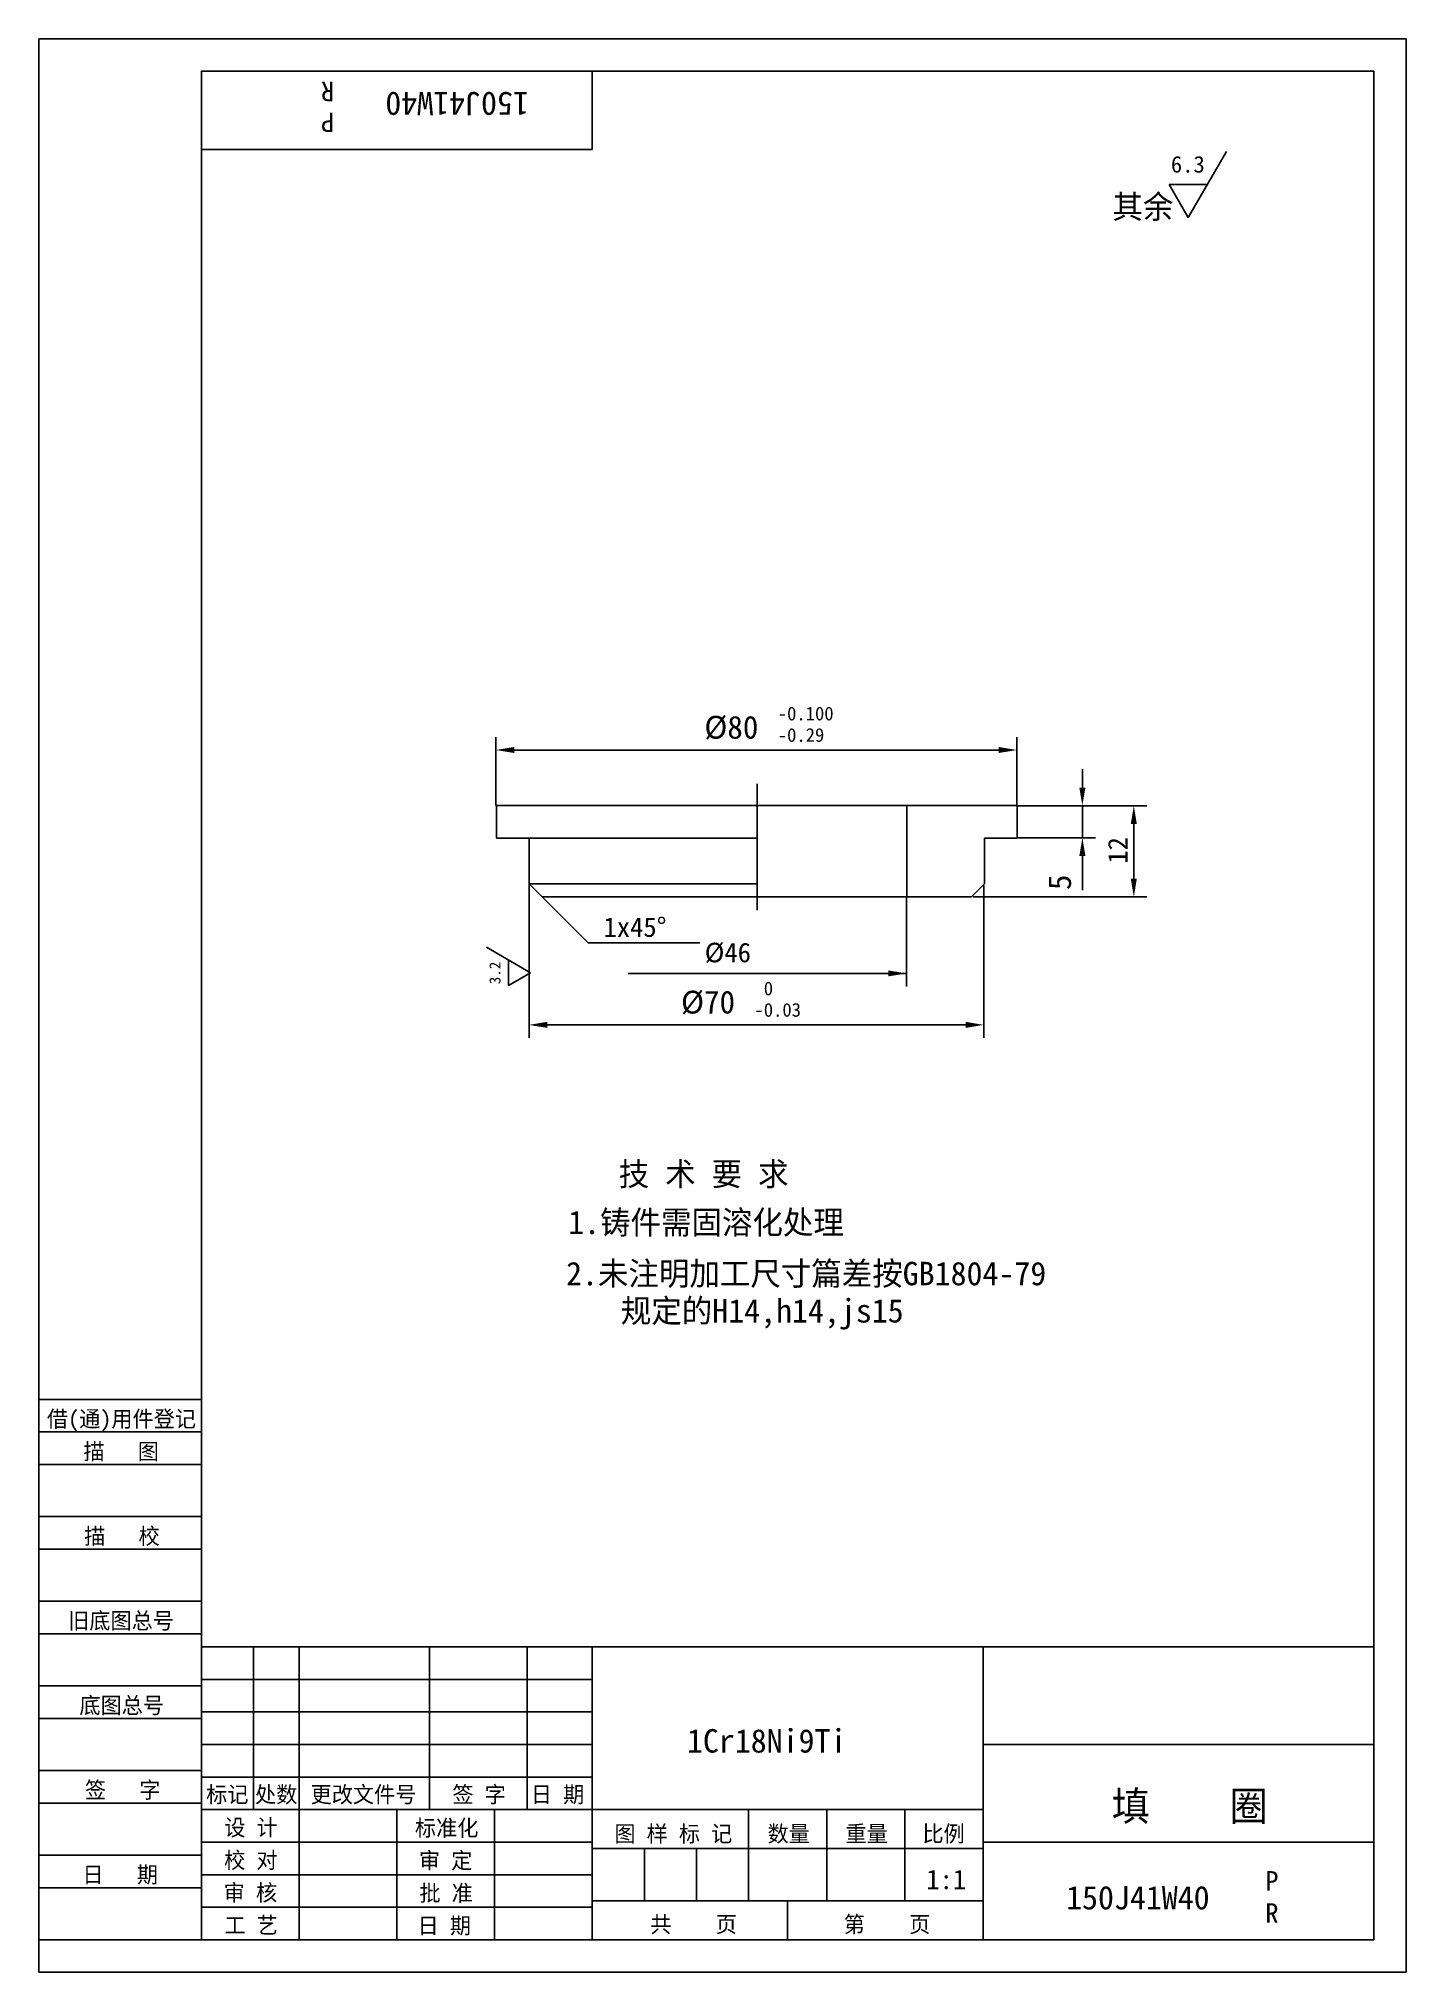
# Model space of a CAD drawing. Header units: metres. Extents: x 0 to 210, y 0 to 297.
import ezdxf

# ---------------------------------------------------------------- set-up
doc = ezdxf.new("R2010")
doc.units = ezdxf.units.M
for name, color, linetype in [('C', 6, 'Continuous'), ('D', 1, 'Continuous'), ('FL', 5, 'Continuous'), ('T', 7, 'Continuous'), ('TL', 4, 'Continuous')]:
    doc.layers.add(name, color=color, linetype=linetype)

# ---------------------------------------------------------------- blocks, each defined once
blk = doc.blocks.new('TUKUN4')
at = {"layer": 'FL'}
for p, q in [((0, 297), (0, 0)), ((210, 297), (0, 297)), ((210, 0), (210, 297)), ((0, 78), (25, 78)), ((0, 70), (25, 70)), ((0, 65), (25, 65)), ((0, 57), (25, 57)), ((0, 52), (25, 52)), ((33, 25), (33, 50)), ((40, 5), (40, 50)), ((60, 25), (60, 50)), ((75, 25), (75, 50)), ((25, 45), (85, 45)), ((0, 44), (25, 44)), ((0, 39), (25, 39)), ((25, 40), (85, 40)), ((25, 35), (85, 35)), ((0, 31), (25, 31)), ((25, 30), (85, 30)), ((0, 26), (25, 26)), ((70, 5), (70, 25)), ((0, 18), (25, 18)), ((25, 20), (85, 20)), ((25, 15), (85, 15)), ((0, 13), (25, 13)), ((25, 10), (85, 10)), ((0, 0), (210, 0))]:
    blk.add_line(p, q, dxfattribs=at)
at = {"layer": 'TL'}
for p, q in [((25, 5), (25, 292)), ((205, 292), (25, 292)), ((85, 292), (85, 280)), ((205, 5), (205, 292)), ((85, 280), (25, 280)), ((0, 88), (25, 88)), ((0, 83), (25, 83)), ((205, 50), (25, 50)), ((85, 5), (85, 50)), ((145, 5), (145, 50)), ((205, 35), (145, 35)), ((145, 25), (25, 25)), ((55, 5), (55, 25)), ((109, 11), (109, 25)), ((121, 11), (121, 25)), ((133, 11), (133, 25)), ((85, 19), (145, 19)), ((93, 11), (93, 19)), ((101, 11), (101, 19)), ((205, 20), (145, 20)), ((145, 11), (85, 11)), ((115, 5), (115, 11)), ((0, 5), (205, 5))]:
    blk.add_line(p, q, dxfattribs=at)
at = {"layer": 'T'}
for s, p in [('借(通)用件登记', (1.26, 83.76)), ('描   图', (6.86, 78.76)), ('描   校', (6.98, 65.76)), ('旧底图总号', (4.52, 52.76)), ('底图总号', (6.25, 39.76)), ('签   字', (7.1, 26.76)), ('标记', (25.71, 26.07)), ('处数', (33.22, 26.07)), ('更改文件号', (41.75, 26.07)), ('签 字', (63.53, 26.07)), ('日 期', (75.57, 26.07)), ('设 计', (28.5, 20.99)), ('标准化', (57.77, 20.93)), ('图 样 标 记', (88.4, 20.04)), ('数量', (111.92, 20.04)), ('重量', (123.88, 20.04)), ('比例', (135.7, 20.04)), ('校 对', (28.48, 15.99)), ('审 定', (58.39, 15.93)), ('日   期', (6.72, 13.76)), ('审 核', (28.41, 10.99)), ('批 准', (58.46, 10.93)), ('共    页', (93.91, 6.13)), ('第    页', (123.62, 6.13)), ('工 艺', (28.52, 5.99)), ('日 期', (58.18, 5.93))]:
    blk.add_text(s, height=2.5, dxfattribs=at).set_placement(p)

msp = doc.modelspace()

# ---------------------------------------------------------------- linework, layer by layer
at = {"layer": 'C'}
msp.add_line((110.31, 182.53), (110.31, 163.15), dxfattribs=at)
at = {"layer": 'D'}
for p, q in [((182.38, 279.65), (176.52, 269.51)), ((176.52, 269.51), (173.6, 274.58)), ((173.6, 274.58), (179.45, 274.58)), ((70.22, 179.21), (70.22, 189.74)), ((73.02, 187.74), (147.4, 187.74)), ((150.2, 179.21), (150.2, 189.74)), ((160.26, 181.98), (160.26, 184.78)), ((150.25, 179.18), (162.26, 179.18)), ((160.26, 179.18), (160.26, 174.26)), ((162.26, 179.18), (170.16, 179.18)), ((168.16, 176.38), (168.16, 167.97)), ((150.25, 174.26), (162.26, 174.26)), ((160.26, 171.46), (160.26, 168.66)), ((75.3, 167.15), (75.3, 143.52)), ((145.12, 166.94), (145.12, 143.52)), ((160.26, 168.66), (160.26, 166.23)), ((77.31, 165.21), (84.38, 158.14)), ((133.27, 165.28), (133.27, 151.43)), ((143.51, 165.17), (170.16, 165.17)), ((68.75, 157.45), (75.51, 153.54)), ((84.38, 158.14), (101.53, 158.14)), ((72.13, 151.59), (72.13, 155.5)), ((75.51, 153.54), (72.13, 151.59)), ((90.53, 153.43), (133.27, 153.43)), ((142.32, 145.52), (78.1, 145.52))]:
    msp.add_line(p, q, dxfattribs=at)
for points in [[(73.02, 188.21), (73.02, 187.28), (70.22, 187.74)], [(147.4, 188.21), (147.4, 187.28), (150.2, 187.74)], [(159.79, 181.98), (160.73, 181.98), (160.26, 179.18)], [(167.69, 176.38), (168.62, 176.38), (168.16, 179.18)], [(159.79, 171.46), (160.73, 171.46), (160.26, 174.26)], [(167.69, 167.97), (168.62, 167.97), (168.16, 165.17)], [(130.47, 153.88), (133.27, 153.43), (130.47, 152.98)], [(78.1, 145.99), (78.1, 145.06), (75.3, 145.52)], [(142.32, 145.99), (142.32, 145.06), (145.12, 145.52)]]:
    msp.add_solid(points, dxfattribs=at)
at = {"layer": 'TL'}
for p, q in [((70.31, 174.21), (70.31, 179.21)), ((70.31, 179.21), (110.31, 179.21)), ((133.31, 179.21), (110.23, 179.21)), ((150.23, 179.21), (133.31, 179.21)), ((133.31, 179.09), (133.31, 165.14)), ((150.23, 174.21), (150.23, 179.21)), ((75.31, 174.21), (70.31, 174.21)), ((75.31, 167.21), (75.31, 174.21)), ((75.31, 174.21), (110.27, 174.21)), ((145.23, 174.21), (150.23, 174.21)), ((145.23, 167.21), (145.23, 174.21)), ((77.31, 165.21), (75.31, 167.21)), ((75.31, 167.21), (110.27, 167.21)), ((143.23, 165.21), (145.23, 167.21)), ((110.31, 165.21), (77.31, 165.21)), ((110.23, 165.21), (133.31, 165.21)), ((133.31, 165.21), (143.23, 165.21))]:
    msp.add_line(p, q, dxfattribs=at)

# ---------------------------------------------------------------- block references
at = {"layer": 'D'}
msp.add_blockref('TUKUN4', (0, 0), dxfattribs=at)

# ---------------------------------------------------------------- texts
for s, height, rotation, p in [('R', 3, 180, (45.39, 290.38)), ('150J41W40', 3.6, 180, (75.27, 288.8)), ('P', 3, 180, (45.39, 285.65)), ('12', 3, 90, (167.19, 170.28)), ('5', 3.5, 90, (158.51, 166.23)), ('3.2', 1.7, 90, (70.9, 151.76))]:
    msp.add_text(s, height=height, rotation=rotation, dxfattribs=at).set_placement(p)
for s, height, p in [('6.3', 2.55, (173.85, 276.43)), ('其余', 3.6, (164.87, 269.39)), ('%%C80', 3.5, (102.21, 189.49)), ('-0.100', 2.1, (113.49, 192.29)), ('-0.29', 2.1, (113.49, 189)), ('1x45%%d', 3, (86.73, 159.04)), ('%%c46', 3, (102.26, 155.14)), (' 0', 2.1, (109.91, 150.07)), ('%%c70', 3.5, (98.63, 147.27)), ('-0.03', 2.1, (109.91, 146.78)), ('技 术 要 求', 3.6, (89.07, 120.82)), ('1.铸件需固溶化处理', 3.6, (81.3, 113.39)), ('2.未注明加工尺寸篇差按GB1804-79', 3.6, (80.98, 105.53)), ('规定的H14,h14,js15', 3.6, (89.39, 99.81)), ('1Cr18Ni9Ti', 3.6, (99.54, 33.75)), ('填    圈', 4.5, (164.77, 23.29)), ('1:1', 3, (136.29, 12.77)), ('P', 3, (188.34, 12.55)), ('150J41W40', 3.6, (157.76, 9.67)), ('R', 3, (188.34, 7.61))]:
    msp.add_text(s, height=height, dxfattribs=at).set_placement(p)

doc.saveas('drawing.dxf')
